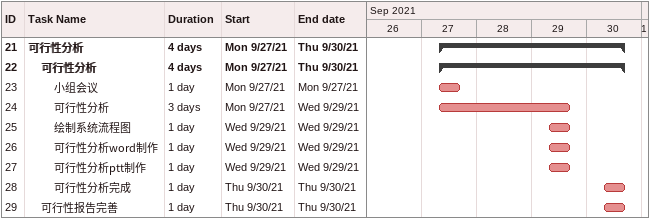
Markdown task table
| ID | Level | Task | Duration | Start | Finish |
|---|---|---|---|---|---|
| 21 | 1 | **可行性分析** | 4d | 2021-09-27 | 2021-09-30 |
| 22 | 2 | **可行性分析** | 4d | 2021-09-27 | 2021-09-30 |
| 23 | 3 | 小组会议 | 1d | 2021-09-27 | 2021-09-27 |
| 24 | 3 | 可行性分析 | 3d | 2021-09-27 | 2021-09-29 |
| 25 | 3 | 绘制系统流程图 | 1d | 2021-09-29 | 2021-09-29 |
| 26 | 3 | 可行性分析word制作 | 1d | 2021-09-29 | 2021-09-29 |
| 27 | 3 | 可行性分析ptt制作 | 1d | 2021-09-29 | 2021-09-29 |
| 28 | 3 | 可行性分析完成 | 1d | 2021-09-30 | 2021-09-30 |
| 29 | 2 | 可行性报告完善 | 1d | 2021-09-30 | 2021-09-30 |
